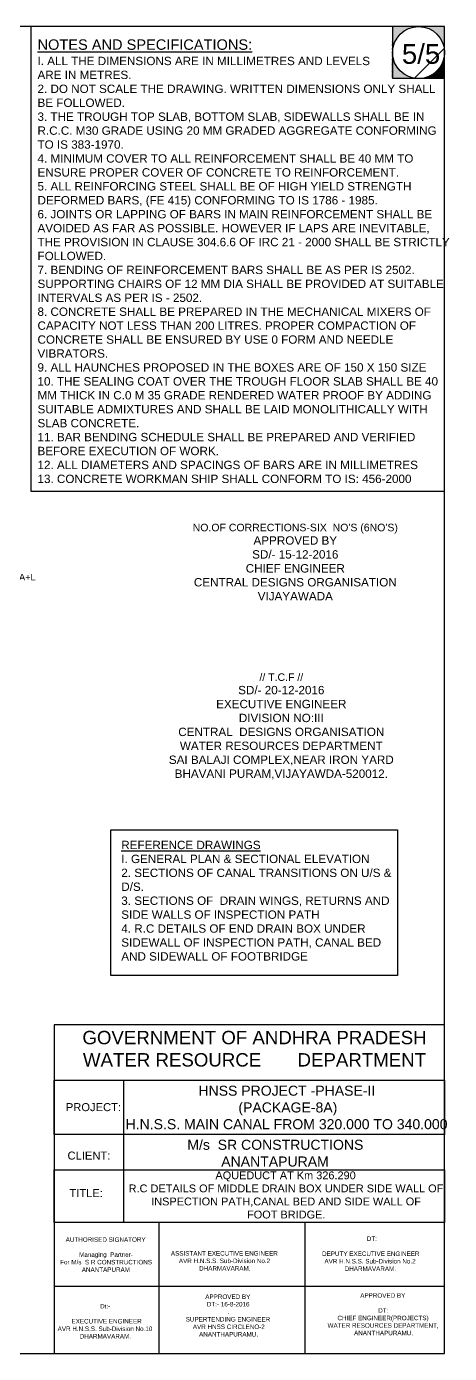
# Model space of a CAD drawing. Header units: millimetres. Extents: x 5124 to 2430164, y 2311 to 45642708.
# Drawn here: x 2382915 to 2399125, y 45591893 to 45642708 of the extents above; entities that cross this region are included whole.
import ezdxf

# ---------------------------------------------------------------- set-up
doc = ezdxf.new("R2010")
doc.units = ezdxf.units.MM
doc.header["$MEASUREMENT"] = 0
for name, color, linetype in [('DIMENSION', 7, 'Continuous'), ('DRAWING', 7, 'Continuous'), ('TEXT', 7, 'Continuous')]:
    doc.layers.add(name, color=color, linetype=linetype)
doc.styles.get("Standard").update_dxf_attribs({"font": 'arial.ttf', "height": 280})

msp = doc.modelspace()

# ---------------------------------------------------------------- hatches: boundary and pattern name
at = {"layer": 'DIMENSION'}
h = msp.add_hatch(dxfattribs=at)
h.set_pattern_fill('ANSI31', color=256, scale=2.521627227680193, style=0)
h.set_pattern_definition([(45, (-5486522.622656712, -70256912.7752387), (-0.2228824640396623, 0.2228824640396622), [])])
h.paths.add_polyline_path([(2396937.184163428, 45640726.5697342), (2397785.41697592, 45640726.5697342, -0.3690245496719197), (2396944.285583718, 45641711.03927901, -1), (2398937.651090148, 45641711.03927901), (2398937.651090147, 45642707.72203224), (2396937.184163429, 45642707.72203224)])
h.paths.add_polyline_path([(2398937.651090148, 45641711.03927901), (2398937.651090147, 45642707.72203224), (2396937.184163429, 45642707.72203224), (2396937.184163429, 45640726.56973421), (2397785.416975892, 45640726.56973421, -0.3690245496631065), (2396944.285583718, 45641711.03927901, -1)], flags=17)
h.paths.add_polyline_path([(2398937.651090147, 45641711.03927901, -0.3690245496629933), (2398096.519697974, 45640726.56973421), (2398937.651090147, 45640726.5697342)], flags=16)
at = {"layer": 'DRAWING'}
h = msp.add_hatch(dxfattribs=at)
h.set_pattern_fill('ANSI31', color=256, style=0)
h.set_pattern_definition([(45, (80999.43941587908, -973.8706280067563), (-0.08838834764831843, 0.08838834764831845), [])])
h.paths.add_polyline_path([(2398937.651090148, 45641711.03927901), (2398937.651090147, 45642707.72203224), (2396937.184163429, 45642707.72203224), (2396937.184163429, 45640726.56973421), (2397785.416975892, 45640726.56973421, -0.3690245496631065), (2396944.285583718, 45641711.03927901, -1)])

# ---------------------------------------------------------------- linework, layer by layer
at = {"layer": 'DIMENSION'}
msp.add_lwpolyline([(2398937.651090148, 45642707.72203224), (2396937.184163428, 45642707.72203224), (2396937.184163428, 45640726.56973421), (2398937.651090148, 45640726.56973421)], close=True, dxfattribs=at)
msp.add_circle((2397940.968336933, 45641711.03927901), 996.6827532151822, dxfattribs=at)
at = {"layer": 'DRAWING'}
for points in [[(2398937.651090148, 45642707.72203224), (2326979.310271741, 45642707.72203224), (2326979.310271741, 45591892.61746344), (2398937.651090148, 45591892.61746344)], [(2386145.092546077, 45611943.71021949), (2397130.334445056, 45611943.71021949), (2397130.334445056, 45606362.45344982), (2386145.092546077, 45606362.45344982)]]:
    msp.add_lwpolyline(points, close=True, dxfattribs=at)
at = {"layer": 'TEXT'}
for points in [[(2398937.651090148, 45642707.72203224), (2383085.434192695, 45642707.72203224), (2383085.434192695, 45624911.87773818), (2398937.651090148, 45624911.87773818)], [(2398937.651090148, 45604477.39566541), (2383975.01057658, 45604477.39566541), (2383975.01057658, 45591892.61746344), (2398937.651090148, 45591892.61746344)], [(2383975.01057658, 45602357.36407233), (2398937.651090148, 45602357.36407233), (2398937.651090148, 45600282.78359543), (2383975.01057658, 45600282.78359543)], [(2383975.01057658, 45598928.04203837), (2398937.651090148, 45598928.04203837), (2398937.651090148, 45596903.46563902), (2383975.01057658, 45596903.46563902)]]:
    msp.add_lwpolyline(points, close=True, dxfattribs=at)
for points in [[(2386631.942981492, 45602357.36407233), (2386631.942981492, 45596903.46563902)], [(2387988.719409124, 45596903.46563902), (2387988.719409124, 45591892.61746344)], [(2393582.319417989, 45596903.46563902), (2393582.319417989, 45591892.61746344)], [(2383975.01057658, 45594465.42601956), (2398937.651090148, 45594465.42601956)]]:
    msp.add_lwpolyline(points, dxfattribs=at)

# ---------------------------------------------------------------- texts
at = {"layer": 'TEXT', "attachment_point": 1}
for s, insert, char_height, width in [('{\\H1.25x;\\LNOTES AND SPECIFICATIONS: }\\PI. ALL THE DIMENSIONS ARE IN MILLIMETRES AND LEVELS                      ARE IN METRES. \\P2. DO NOT SCALE THE DRAWING. WRITTEN DIMENSIONS ONLY SHALL BE FOLLOWED. \\P3. THE TROUGH TOP SLAB, BOTTOM SLAB, SIDEWALLS SHALL BE IN R.C.C. M30 GRADE USING 20 MM GRADED AGGREGATE CONFORMING TO IS 383-1970. \\P4. MINIMUM COVER TO ALL REINFORCEMENT SHALL BE 40 MM TO ENSURE PROPER COVER OF CONCRETE TO REINFORCEMENT. \\P5. ALL REINFORCING STEEL SHALL BE OF HIGH YIELD STRENGTH DEFORMED BARS, (FE 415) CONFORMING TO IS 1786 - 1985. \\P6. JOINTS OR LAPPING OF BARS IN MAIN REINFORCEMENT SHALL BE AVOIDED AS FAR AS POSSIBLE. HOWEVER IF LAPS ARE INEVITABLE, THE PROVISION IN CLAUSE 304.6.6 OF IRC 21 - 2000 SHALL BE STRICTLY FOLLOWED. \\P7. BENDING OF REINFORCEMENT BARS SHALL BE AS PER IS 2502. SUPPORTING CHAIRS OF 12 MM DIA SHALL BE PROVIDED AT SUITABLE INTERVALS AS PER IS - 2502. \\P8. CONCRETE SHALL BE PREPARED IN THE MECHANICAL MIXERS OF CAPACITY NOT LESS THAN 200 LITRES. PROPER COMPACTION OF CONCRETE SHALL BE ENSURED BY USE 0 FORM AND NEEDLE VIBRATORS. \\P9. ALL HAUNCHES PROPOSED IN THE BOXES ARE OF 150 X 150 SIZE \\P10. THE SEALING COAT OVER THE TROUGH FLOOR SLAB SHALL BE 40 MM THICK IN C.0 M 35 GRADE RENDERED WATER PROOF BY ADDING SUITABLE ADMIXTURES AND SHALL BE LAID MONOLITHICALLY WITH SLAB CONCRETE. \\P11. BAR BENDING SCHEDULE SHALL BE PREPARED AND VERIFIED BEFORE EXECUTION OF WORK.\\P12. ALL DIAMETERS AND SPACINGS OF BARS ARE IN MILLIMETRES \\P13. CONCRETE WORKMAN SHIP SHALL CONFORM TO IS: 456-2000 ', (2383335.90151686, 45642216.65741431), 320.006545594359, 15864.90664072499), ('5/5', (2397301.571993235, 45642036.04681427), 756.4881683040578, 1073.609313782695), ('\\pi-191.28;A+L', (2382822.690458123, 45621746.46112166), 250, 236.1289222373806), ('{\\LREFERENCE DRAWINGS  \\P}I. GENERAL PLAN & SECTIONAL ELEVATION \\P2. SECTIONS OF CANAL TRANSITIONS ON U/S & D/S.\\P3. SECTIONS OF  DRAIN WINGS, RETURNS AND SIDE WALLS OF INSPECTION PATH \\P4. R.C DETAILS OF END DRAIN BOX UNDER SIDEWALL OF INSPECTION PATH, CANAL BED AND SIDEWALL OF FOOTBRIDGE ', (2386546.254317145, 45611525.82052296), 320.006545594359, 10511.3849283214), ('\\pi3425.1;HNSS PROJECT -PHASE-II\\P\\pi4807.6; (PACKAGE-8A)\\P\\pi634.56;H.N.S.S. MAIN CANAL FROM 320.000 TO 340.000', (2386077.828411121, 45602148.26434401), 384.7866258237108, 13538.72115407031), ('PROJECT:', (2384421.592924024, 45601478.90059432), 306.5133318460948, 2859.874974541995), ('\\pi1569;M/s  SR CONSTRUCTIONS \\P\\pi2869.2;ANANTAPURAM', (2387508.571357686, 45600077.05914396), 384.7866258237108, 9819.31898447344), ('CLIENT:', (2384486.517590287, 45599623.79347968), 306.5133318460948, 2859.874974541995), ('\\pi3942;AQUEDUCT AT Km 326.290\\P\\pi616.83;R.C DETAILS OF MIDDLE DRAIN BOX UNDER SIDE WALL OF \\P\\pi1481.3;INSPECTION PATH,CANAL BED AND SIDE WALL OF               \\P\\pi5155.6;FOOT BRIDGE.', (2386211.491585918, 45598863.55268554), 300, 13244.10270291797), ('TITLE:', (2384557.082587642, 45598187.27137195), 306.5133318460948, 1662.103040366386), ('\\pi2796.7;AUTHORISED SIGNATORY\\P\\pi4328.7;\\P\\pi3310.1;Managing  Partner-\\P\\pi2584.5;For M/s  S R CONSTRUCTIONS\\P\\pi3414.1;ANANTAPURAM', (2381618.76445805, 45596339.95967728), 172.4834246162441, 8657.457126846946), ('\\pi4078.2;  DT:\\P\\pi4328.7;\\P\\pi2429; DEPUTY EXECUTIVE ENGINEER\\P\\pi2587.5;AVR H.N.S.S. Sub-Division No.2\\P\\pi3364.5;DHARMAVARAM.', (2391745.427576196, 45596373.79869222), 172.4834246162441, 8657.457126846946), ('\\pi4328.7;\\P\\P\\pi2281.7;ASSISTANT EXECUTIVE ENGINEER\\P\\pi2587.5;AVR H.N.S.S. Sub-Division No.2\\P\\pi3364.5;DHARMAVARAM.', (2386167.122856095, 45596387.25914856), 172.4834246162441, 8657.457126846946), ('\\pi3466;APPROVED BY\\P\\pi3526.6;DT:- 16-8-2016\\P\\pi4316.7;.  \\P\\pi2715.7;SUPERTENDING ENGINEER                \\P\\pi2922.5; AVR HNSS CIRCLENO-2\\P\\pi0;^I^I^I^I       ANANTHAPURAMU.', (2386299.800325142, 45594151.39172877), 172.4834246162441, 8657.457126846946), ('\\pi3466;APPROVED BY\\P\\pi4328.7;\\P\\pi4154.5;DT:   \\P\\pi2592;CHIEF ENGINEER(PROJECTS)                \\P\\pi2212.3;WATER RESOURCES DEPARTMENT,\\P\\pi0;^I^I^I^I       ANANTHAPURAMU.', (2392239.848886177, 45594200.08673646), 172.4834246162441, 8657.457126846946), ('\\pi4147.7;Dt:- \\P\\pi4328.7;\\P\\pi2917.7;  EXECUTIVE ENGINEER\\P\\pi2519.9;AVR H.N.S.S. Sub-Division No.10\\P\\pi3364.5;DHARMAVARAM.', (2381588.235625653, 45593787.75482471), 172.4834246162441, 8657.457126846946)]:
    msp.add_mtext(s, dxfattribs=dict(at, insert=insert, char_height=char_height, width=width))
at = {"layer": 'TEXT', "color": 7, "attachment_point": 5}
for s, insert, char_height, width in [("{\\H0.52262x;NO.OF CORRECTIONS-SIX  NO'S (6NO'S)}\\P{\\H0.58069x;APPROVED BY \\PSD/- 15-12-2016\\PCHIEF ENGINEER\\PCENTRAL DESIGNS ORGANISATION\\PVIJAYAWADA}", (2393215.842981211, 45622197.56313152), 551.0798284701975, 10240.59575762335), ('{\\H0.52262x;// T.C.F //\\H1.1111x; \\PSD/- 20-12-2016\\PEXECUTIVE ENGINEER\\PDIVISION NO:III\\PCENTRAL  DESIGNS ORGANISATION\\PWATER RESOURCES DEPARTMENT \\PSAI BALAJI COMPLEX,NEAR IRON YARD\\PBHAVANI PURAM,VIJAYAWDA-520012.}', (2392679.470947689, 45615906.71091907), 551.0798284701975, 18859.34008052289), ('GOVERNMENT OF ANDHRA PRADESH\\PWATER RESOURCE       DEPARTMENT', (2391652.565385322, 45603560.52340983), 511.9688260563324, 14600.71920376445)]:
    msp.add_mtext(s, dxfattribs=dict(at, insert=insert, char_height=char_height, width=width))

doc.saveas('drawing.dxf')
